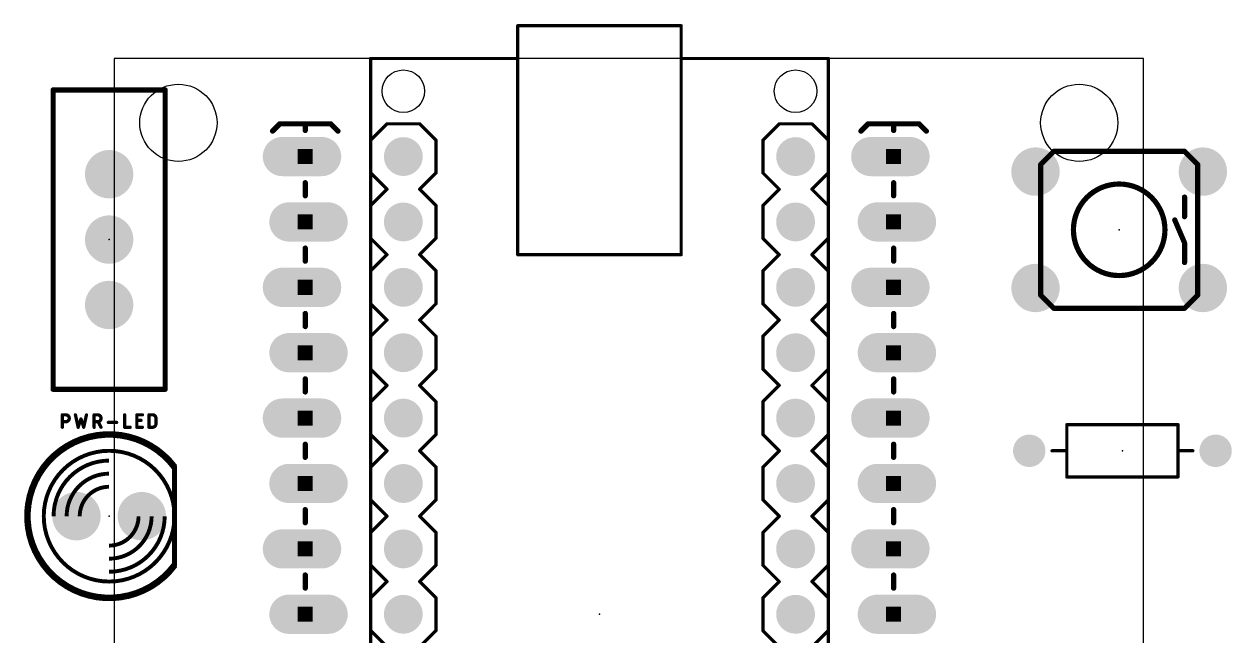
# Model space of a CAD drawing. Header units: millimetres. Extents: x -1479 to 8457, y 1606 to 10461.
# Drawn here: x 3930.07 to 3976.99, y 4611.38 to 4635.14 of the extents above; entities that cross this region are included whole.
import ezdxf

# ---------------------------------------------------------------- set-up
doc = ezdxf.new("R2010")
doc.units = ezdxf.units.MM
for name, color, linetype in [('17', 91, 'Continuous'), ('20', 91, 'Continuous'), ('21', 253, 'Continuous'), ('22', 253, 'Continuous'), ('23', 7, 'Continuous'), ('25', 253, 'Continuous'), ('51', 253, 'Continuous')]:
    doc.layers.add(name, color=color, linetype=linetype)

# ---------------------------------------------------------------- blocks, each defined once
blk = doc.blocks.new('ROUNDP')
at = {"const_width": 0.5}
blk.add_lwpolyline([(0, -0.25, 1), (0, 0.25, 1), (0, -0.25)], format="xyb", dxfattribs=at)
blk = doc.blocks.new('RECT')
blk.add_solid([(-0.5, -0.5), (0.5, -0.5), (-0.5, 0.5), (0.5, 0.5)])
blk = doc.blocks.new('LONGP100')
at = {"const_width": 1}
blk.add_lwpolyline([(-0.5, 0), (0.5, 0)], dxfattribs=at)
at = {"const_width": 0.5}
for points in [[(-0.5, 0.25, 1), (-0.5, -0.25)], [(0.5, -0.25, 1), (0.5, 0.25)]]:
    blk.add_lwpolyline(points, format="xyb", dxfattribs=at)

msp = doc.modelspace()

# ---------------------------------------------------------------- linework, layer by layer
at = {"color": 1}
msp.add_lwpolyline([(3933.565, 4533.809), (3973.565, 4533.809), (3973.565, 4633.809), (3933.565, 4633.809), (3933.565, 4533.809)], dxfattribs=at)
for centre in [(3936.065, 4631.309), (3971.065, 4631.309)]:
    msp.add_circle(centre, 1.5, dxfattribs=at)
at = {"layer": '20'}
for centre in [(3944.804, 4632.539), (3960.044, 4632.539)]:
    msp.add_circle(centre, 0.826, dxfattribs=at)
at = {"layer": '21'}
for points, const_width in [([(3955.599, 4635.079), (3949.249, 4635.079)], 0.127), ([(3949.249, 4635.079), (3949.249, 4633.809)], 0.127), ([(3955.599, 4633.809), (3955.599, 4635.079)], 0.127), ([(3949.249, 4633.809), (3943.534, 4633.809)], 0.127), ([(3943.534, 4633.809), (3943.534, 4630.634)], 0.127), ([(3949.249, 4626.189), (3949.249, 4633.809)], 0.127), ([(3961.314, 4633.809), (3955.599, 4633.809)], 0.127), ([(3955.599, 4633.809), (3955.599, 4626.189)], 0.127), ([(3961.314, 4630.634), (3961.314, 4633.809)], 0.127), ([(3935.549, 4632.588), (3931.199, 4632.588)], 0.203), ([(3931.199, 4632.588), (3931.199, 4620.958)], 0.203), ([(3935.549, 4620.958), (3935.549, 4632.588)], 0.203), ([(3940.004, 4631.269), (3939.724, 4630.989)], 0.203), ([(3940.994, 4631.269), (3940.004, 4631.269)], 0.203), ([(3940.994, 4631.269), (3941.985, 4631.269)], 0.203), ([(3940.994, 4631.269), (3940.994, 4631.015)], 0.203), ([(3941.985, 4631.269), (3942.264, 4630.989)], 0.203), ([(3944.169, 4631.269), (3943.534, 4630.634)], 0.127), ([(3945.439, 4631.269), (3944.169, 4631.269)], 0.127), ([(3946.074, 4630.634), (3945.439, 4631.269)], 0.127), ([(3959.409, 4631.269), (3958.774, 4630.634)], 0.127), ([(3960.679, 4631.269), (3959.409, 4631.269)], 0.127), ([(3961.314, 4630.634), (3960.679, 4631.269)], 0.127), ([(3962.864, 4631.269), (3962.584, 4630.989)], 0.203), ([(3963.854, 4631.269), (3962.864, 4631.269)], 0.203), ([(3963.854, 4631.269), (3964.845, 4631.269)], 0.203), ([(3963.854, 4631.269), (3963.854, 4631.015)], 0.203), ([(3964.845, 4631.269), (3965.124, 4630.989)], 0.203), ([(3943.534, 4630.634), (3943.534, 4629.364)], 0.127), ([(3946.074, 4629.364), (3946.074, 4630.634)], 0.127), ([(3958.774, 4630.634), (3958.774, 4629.364)], 0.127), ([(3961.314, 4629.364), (3961.314, 4630.634)], 0.127), ([(3974.776, 4630.202), (3970.458, 4630.202)], 0.203), ([(3943.534, 4629.364), (3943.534, 4628.094)], 0.127), ([(3943.534, 4629.364), (3944.169, 4628.729)], 0.127), ([(3945.439, 4628.729), (3946.074, 4629.364)], 0.127), ([(3958.774, 4629.364), (3959.409, 4628.729)], 0.127), ([(3960.679, 4628.729), (3961.314, 4629.364)], 0.127), ([(3961.314, 4628.094), (3961.314, 4629.364)], 0.127), ([(3940.994, 4628.983), (3940.994, 4628.475)], 0.203), ([(3963.854, 4628.983), (3963.854, 4628.475)], 0.203), ([(3944.169, 4628.729), (3943.534, 4628.094)], 0.127), ([(3946.074, 4628.094), (3945.439, 4628.729)], 0.127), ([(3959.409, 4628.729), (3958.774, 4628.094)], 0.127), ([(3961.314, 4628.094), (3960.679, 4628.729)], 0.127), ([(3943.534, 4628.094), (3943.534, 4626.824)], 0.127), ([(3946.074, 4626.824), (3946.074, 4628.094)], 0.127), ([(3958.774, 4628.094), (3958.774, 4626.824)], 0.127), ([(3961.314, 4626.824), (3961.314, 4628.094)], 0.127), ([(3969.569, 4626.156), (3969.569, 4628.17)], 0.203), ([(3975.665, 4626.126), (3975.665, 4628.17)], 0.203), ([(3940.994, 4626.443), (3940.994, 4625.935)], 0.203), ([(3943.534, 4626.824), (3943.534, 4625.554)], 0.127), ([(3943.534, 4626.824), (3944.169, 4626.189)], 0.127), ([(3945.439, 4626.189), (3946.074, 4626.824)], 0.127), ([(3958.774, 4626.824), (3959.409, 4626.189)], 0.127), ([(3960.679, 4626.189), (3961.314, 4626.824)], 0.127), ([(3961.314, 4625.554), (3961.314, 4626.824)], 0.127), ([(3963.854, 4626.443), (3963.854, 4625.935)], 0.203), ([(3944.169, 4626.189), (3943.534, 4625.554)], 0.127), ([(3946.074, 4625.554), (3945.439, 4626.189)], 0.127), ([(3955.599, 4626.189), (3949.249, 4626.189)], 0.127), ([(3959.409, 4626.189), (3958.774, 4625.554)], 0.127), ([(3961.314, 4625.554), (3960.679, 4626.189)], 0.127), ([(3943.534, 4625.554), (3943.534, 4624.284)], 0.127), ([(3946.074, 4624.284), (3946.074, 4625.554)], 0.127), ([(3958.774, 4625.554), (3958.774, 4624.284)], 0.127), ([(3961.314, 4624.284), (3961.314, 4625.554)], 0.127), ([(3943.534, 4624.284), (3943.534, 4621.744)], 0.127), ([(3943.534, 4624.284), (3944.169, 4623.649)], 0.127), ([(3945.439, 4623.649), (3946.074, 4624.284)], 0.127), ([(3958.774, 4624.284), (3959.409, 4623.649)], 0.127), ([(3960.679, 4623.649), (3961.314, 4624.284)], 0.127), ([(3961.314, 4616.664), (3961.314, 4624.284)], 0.127), ([(3970.458, 4624.106), (3974.776, 4624.106)], 0.203), ([(3940.994, 4623.903), (3940.994, 4623.395)], 0.203), ([(3943.534, 4623.014), (3944.169, 4623.649)], 0.127), ([(3946.074, 4623.014), (3945.439, 4623.649)], 0.127), ([(3959.409, 4623.649), (3958.774, 4623.014)], 0.127), ([(3961.314, 4623.014), (3960.679, 4623.649)], 0.127), ([(3963.854, 4623.903), (3963.854, 4623.395)], 0.203), ([(3946.074, 4623.014), (3946.074, 4621.744)], 0.127), ([(3958.774, 4623.014), (3958.774, 4621.744)], 0.127), ([(3940.994, 4621.363), (3940.994, 4620.855)], 0.203), ([(3943.534, 4621.744), (3943.534, 4620.474)], 0.127), ([(3943.534, 4621.744), (3944.169, 4621.109)], 0.127), ([(3946.074, 4621.744), (3945.439, 4621.109)], 0.127), ([(3958.774, 4621.744), (3959.409, 4621.109)], 0.127), ([(3960.679, 4621.109), (3961.314, 4621.744)], 0.127), ([(3963.854, 4621.363), (3963.854, 4620.855)], 0.203), ([(3931.199, 4620.958), (3935.549, 4620.958)], 0.203), ([(3944.169, 4621.109), (3943.534, 4620.474)], 0.127), ([(3945.439, 4621.109), (3946.074, 4620.474)], 0.127), ([(3959.409, 4621.109), (3958.774, 4620.474)], 0.127), ([(3961.314, 4620.474), (3960.679, 4621.109)], 0.127), ([(3943.534, 4620.474), (3943.534, 4619.204)], 0.127), ([(3946.074, 4620.474), (3946.074, 4619.204)], 0.127), ([(3958.774, 4620.474), (3958.774, 4619.204)], 0.127), ([(3970.584, 4619.584), (3970.584, 4617.554)], 0.127), ([(3974.904, 4619.584), (3970.584, 4619.584)], 0.127), ([(3974.904, 4617.554), (3974.904, 4619.584)], 0.127), ([(3943.534, 4619.204), (3943.534, 4617.934)], 0.127), ([(3943.534, 4619.204), (3944.169, 4618.569)], 0.127), ([(3946.074, 4619.204), (3945.439, 4618.569)], 0.127), ([(3958.774, 4619.204), (3959.409, 4618.569)], 0.127), ([(3960.679, 4618.569), (3961.314, 4619.204)], 0.127), ([(3940.994, 4618.823), (3940.994, 4618.315)], 0.203), ([(3944.169, 4618.569), (3943.534, 4617.934)], 0.127), ([(3945.439, 4618.569), (3946.074, 4617.934)], 0.127), ([(3959.409, 4618.569), (3958.774, 4617.934)], 0.127), ([(3961.314, 4617.934), (3960.679, 4618.569)], 0.127), ([(3963.854, 4618.823), (3963.854, 4618.315)], 0.203), ([(3970.584, 4618.569), (3970.008, 4618.569)], 0.127), ([(3974.904, 4618.569), (3975.48, 4618.569)], 0.127), ([(3935.914, 4614.124), (3935.914, 4617.934)], 0.203), ([(3943.534, 4617.934), (3943.534, 4616.664)], 0.127), ([(3946.074, 4617.934), (3946.074, 4616.664)], 0.127), ([(3958.774, 4617.934), (3958.774, 4616.664)], 0.127), ([(3970.584, 4617.554), (3974.904, 4617.554)], 0.127), ([(3943.534, 4616.664), (3943.534, 4615.394)], 0.127), ([(3943.534, 4616.664), (3944.169, 4616.029)], 0.127), ([(3946.074, 4616.664), (3945.439, 4616.029)], 0.127), ([(3958.774, 4616.664), (3959.409, 4616.029)], 0.127), ([(3960.679, 4616.029), (3961.314, 4616.664)], 0.127), ([(3961.314, 4600.154), (3961.314, 4616.664)], 0.127), ([(3940.994, 4616.283), (3940.994, 4615.775)], 0.203), ([(3963.854, 4616.283), (3963.854, 4615.775)], 0.203), ([(3944.169, 4616.029), (3943.534, 4615.394)], 0.127), ([(3945.439, 4616.029), (3946.074, 4615.394)], 0.127), ([(3959.409, 4616.029), (3958.774, 4615.394)], 0.127), ([(3961.314, 4615.394), (3960.679, 4616.029)], 0.127), ([(3943.534, 4615.394), (3943.534, 4614.124)], 0.127), ([(3946.074, 4615.394), (3946.074, 4614.124)], 0.127), ([(3958.774, 4615.394), (3958.774, 4614.124)], 0.127), ([(3940.994, 4613.743), (3940.994, 4613.235)], 0.203), ([(3943.534, 4614.124), (3943.534, 4612.854)], 0.127), ([(3943.534, 4614.124), (3944.169, 4613.489)], 0.127), ([(3946.074, 4614.124), (3945.439, 4613.489)], 0.127), ([(3958.774, 4614.124), (3959.409, 4613.489)], 0.127), ([(3960.679, 4613.489), (3961.314, 4614.124)], 0.127), ([(3963.854, 4613.743), (3963.854, 4613.235)], 0.203), ([(3944.169, 4613.489), (3943.534, 4612.854)], 0.127), ([(3945.439, 4613.489), (3946.074, 4612.854)], 0.127), ([(3959.409, 4613.489), (3958.774, 4612.854)], 0.127), ([(3961.314, 4612.854), (3960.679, 4613.489)], 0.127), ([(3943.534, 4612.854), (3943.534, 4611.584)], 0.127), ([(3946.074, 4612.854), (3946.074, 4611.584)], 0.127), ([(3958.774, 4612.854), (3958.774, 4611.584)], 0.127), ([(3943.534, 4611.584), (3943.534, 4610.314)], 0.127), ([(3943.534, 4611.584), (3944.169, 4610.949)], 0.127), ([(3946.074, 4611.584), (3945.439, 4610.949)], 0.127), ([(3958.774, 4611.584), (3959.409, 4610.949)], 0.127), ([(3960.679, 4610.949), (3961.314, 4611.584)], 0.127)]:
    msp.add_lwpolyline(points, dxfattribs=dict(at, const_width=const_width))
for points, const_width in [([(3949.249, 4635.11, 1), (3949.249, 4635.047)], 0.0635), ([(3949.281, 4635.079, 1), (3949.217, 4635.079)], 0.0635), ([(3955.631, 4635.079, 1), (3955.567, 4635.079)], 0.0635), ([(3955.599, 4635.047, 1), (3955.599, 4635.11)], 0.0635), ([(3943.534, 4633.84, 1), (3943.534, 4633.777)], 0.0635), ([(3943.566, 4633.809, 1), (3943.502, 4633.809)], 0.0635), ([(3949.281, 4633.809, 1), (3949.217, 4633.809)], 0.0635), ([(3949.217, 4633.809, 1), (3949.281, 4633.809)], 0.0635), ([(3949.249, 4633.777, 1), (3949.249, 4633.84)], 0.0635), ([(3955.599, 4633.84, 1), (3955.599, 4633.777)], 0.0635), ([(3955.631, 4633.809, 1), (3955.567, 4633.809)], 0.0635), ([(3955.567, 4633.809, 1), (3955.631, 4633.809)], 0.0635), ([(3961.346, 4633.809, 1), (3961.282, 4633.809)], 0.0635), ([(3961.314, 4633.777, 1), (3961.314, 4633.84)], 0.0635), ([(3931.199, 4632.639, 1), (3931.199, 4632.537)], 0.102), ([(3931.25, 4632.588, 1), (3931.148, 4632.588)], 0.102), ([(3935.6, 4632.588, 1), (3935.498, 4632.588)], 0.102), ([(3935.549, 4632.537, 1), (3935.549, 4632.639)], 0.102), ([(3940.004, 4631.319, 1), (3940.004, 4631.218)], 0.102), ([(3940.039, 4631.233, 1), (3939.968, 4631.305)], 0.102), ([(3940.994, 4631.319, 1), (3940.994, 4631.218)], 0.102), ([(3941.045, 4631.269, 1), (3940.943, 4631.269)], 0.102), ([(3940.994, 4631.218, 1), (3940.994, 4631.319)], 0.102), ([(3942.021, 4631.305, 1), (3941.949, 4631.233)], 0.102), ([(3941.985, 4631.218, 1), (3941.985, 4631.319)], 0.102), ([(3944.169, 4631.3, 1), (3944.169, 4631.237)], 0.0635), ([(3944.192, 4631.246, 1), (3944.147, 4631.291)], 0.0635), ([(3945.462, 4631.291, 1), (3945.417, 4631.246)], 0.0635), ([(3945.439, 4631.237, 1), (3945.439, 4631.3)], 0.0635), ([(3959.409, 4631.3, 1), (3959.409, 4631.237)], 0.0635), ([(3959.432, 4631.246, 1), (3959.387, 4631.291)], 0.0635), ([(3960.702, 4631.291, 1), (3960.657, 4631.246)], 0.0635), ([(3960.679, 4631.237, 1), (3960.679, 4631.3)], 0.0635), ([(3962.864, 4631.319, 1), (3962.864, 4631.218)], 0.102), ([(3962.899, 4631.233, 1), (3962.828, 4631.305)], 0.102), ([(3963.854, 4631.319, 1), (3963.854, 4631.218)], 0.102), ([(3963.905, 4631.269, 1), (3963.803, 4631.269)], 0.102), ([(3963.854, 4631.218, 1), (3963.854, 4631.319)], 0.102), ([(3964.881, 4631.305, 1), (3964.809, 4631.233)], 0.102), ([(3964.845, 4631.218, 1), (3964.845, 4631.319)], 0.102), ([(3939.688, 4631.025, 1), (3939.76, 4630.953)], 0.102), ([(3940.943, 4631.015, 1), (3941.045, 4631.015)], 0.102), ([(3942.228, 4630.953, 1), (3942.3, 4631.025)], 0.102), ([(3962.548, 4631.025, 1), (3962.62, 4630.953)], 0.102), ([(3963.803, 4631.015, 1), (3963.905, 4631.015)], 0.102), ([(3965.088, 4630.953, 1), (3965.16, 4631.025)], 0.102), ([(3943.566, 4630.634, 1), (3943.502, 4630.634)], 0.0635), ([(3943.512, 4630.656, 1), (3943.557, 4630.611)], 0.0635), ([(3943.502, 4630.634, 1), (3943.566, 4630.634)], 0.0635), ([(3946.106, 4630.634, 1), (3946.042, 4630.634)], 0.0635), ([(3946.052, 4630.611, 1), (3946.097, 4630.656)], 0.0635), ([(3958.806, 4630.634, 1), (3958.742, 4630.634)], 0.0635), ([(3958.752, 4630.656, 1), (3958.797, 4630.611)], 0.0635), ([(3961.346, 4630.634, 1), (3961.282, 4630.634)], 0.0635), ([(3961.282, 4630.634, 1), (3961.346, 4630.634)], 0.0635), ([(3961.292, 4630.611, 1), (3961.337, 4630.656)], 0.0635), ([(3970.458, 4630.253, 1), (3970.458, 4630.151)], 0.102), ([(3974.776, 4630.151, 1), (3974.776, 4630.253)], 0.102), ([(3943.566, 4629.364, 1), (3943.502, 4629.364)], 0.0635), ([(3943.557, 4629.386, 1), (3943.512, 4629.341)], 0.0635), ([(3943.502, 4629.364, 1), (3943.566, 4629.364)], 0.0635), ([(3946.042, 4629.364, 1), (3946.106, 4629.364)], 0.0635), ([(3946.097, 4629.341, 1), (3946.052, 4629.386)], 0.0635), ([(3958.797, 4629.386, 1), (3958.752, 4629.341)], 0.0635), ([(3958.742, 4629.364, 1), (3958.806, 4629.364)], 0.0635), ([(3961.346, 4629.364, 1), (3961.282, 4629.364)], 0.0635), ([(3961.282, 4629.364, 1), (3961.346, 4629.364)], 0.0635), ([(3961.337, 4629.341, 1), (3961.292, 4629.386)], 0.0635), ([(3941.045, 4628.983, 1), (3940.943, 4628.983)], 0.102), ([(3963.905, 4628.983, 1), (3963.803, 4628.983)], 0.102), ([(3970.839, 4627.154, 1), (3974.395, 4627.154, 1), (3970.839, 4627.154)], 0.203), ([(3940.943, 4628.475, 1), (3941.045, 4628.475)], 0.102), ([(3944.192, 4628.706, 1), (3944.147, 4628.751)], 0.0635), ([(3944.147, 4628.706, 1), (3944.192, 4628.751)], 0.0635), ([(3945.462, 4628.751, 1), (3945.417, 4628.706)], 0.0635), ([(3945.417, 4628.751, 1), (3945.462, 4628.706)], 0.0635), ([(3959.432, 4628.706, 1), (3959.387, 4628.751)], 0.0635), ([(3959.387, 4628.706, 1), (3959.432, 4628.751)], 0.0635), ([(3960.702, 4628.751, 1), (3960.657, 4628.706)], 0.0635), ([(3960.657, 4628.751, 1), (3960.702, 4628.706)], 0.0635), ([(3963.803, 4628.475, 1), (3963.905, 4628.475)], 0.102), ([(3943.566, 4628.094, 1), (3943.502, 4628.094)], 0.0635), ([(3943.512, 4628.116, 1), (3943.557, 4628.071)], 0.0635), ([(3943.502, 4628.094, 1), (3943.566, 4628.094)], 0.0635), ([(3946.106, 4628.094, 1), (3946.042, 4628.094)], 0.0635), ([(3946.052, 4628.071, 1), (3946.097, 4628.116)], 0.0635), ([(3958.806, 4628.094, 1), (3958.742, 4628.094)], 0.0635), ([(3958.752, 4628.116, 1), (3958.797, 4628.071)], 0.0635), ([(3961.346, 4628.094, 1), (3961.282, 4628.094)], 0.0635), ([(3961.282, 4628.094, 1), (3961.346, 4628.094)], 0.0635), ([(3961.292, 4628.071, 1), (3961.337, 4628.116)], 0.0635), ([(3969.62, 4628.17, 1), (3969.518, 4628.17)], 0.102), ([(3975.716, 4628.17, 1), (3975.614, 4628.17)], 0.102), ([(3941.045, 4626.443, 1), (3940.943, 4626.443)], 0.102), ([(3943.566, 4626.824, 1), (3943.502, 4626.824)], 0.0635), ([(3943.557, 4626.846, 1), (3943.512, 4626.801)], 0.0635), ([(3943.502, 4626.824, 1), (3943.566, 4626.824)], 0.0635), ([(3946.042, 4626.824, 1), (3946.106, 4626.824)], 0.0635), ([(3946.097, 4626.801, 1), (3946.052, 4626.846)], 0.0635), ([(3958.797, 4626.846, 1), (3958.752, 4626.801)], 0.0635), ([(3958.742, 4626.824, 1), (3958.806, 4626.824)], 0.0635), ([(3961.346, 4626.824, 1), (3961.282, 4626.824)], 0.0635), ([(3961.282, 4626.824, 1), (3961.346, 4626.824)], 0.0635), ([(3961.337, 4626.801, 1), (3961.292, 4626.846)], 0.0635), ([(3963.905, 4626.443, 1), (3963.803, 4626.443)], 0.102), ([(3944.192, 4626.166, 1), (3944.147, 4626.211)], 0.0635), ([(3944.147, 4626.166, 1), (3944.192, 4626.211)], 0.0635), ([(3945.462, 4626.211, 1), (3945.417, 4626.166)], 0.0635), ([(3945.417, 4626.211, 1), (3945.462, 4626.166)], 0.0635), ([(3949.249, 4626.22, 1), (3949.249, 4626.157)], 0.0635), ([(3949.217, 4626.189, 1), (3949.281, 4626.189)], 0.0635), ([(3955.567, 4626.189, 1), (3955.631, 4626.189)], 0.0635), ([(3955.599, 4626.157, 1), (3955.599, 4626.22)], 0.0635), ([(3959.432, 4626.166, 1), (3959.387, 4626.211)], 0.0635), ([(3959.387, 4626.166, 1), (3959.432, 4626.211)], 0.0635), ([(3960.702, 4626.211, 1), (3960.657, 4626.166)], 0.0635), ([(3960.657, 4626.211, 1), (3960.702, 4626.166)], 0.0635), ([(3969.518, 4626.156, 1), (3969.62, 4626.156)], 0.102), ([(3975.614, 4626.126, 1), (3975.716, 4626.126)], 0.102), ([(3940.943, 4625.935, 1), (3941.045, 4625.935)], 0.102), ([(3943.566, 4625.554, 1), (3943.502, 4625.554)], 0.0635), ([(3943.512, 4625.576, 1), (3943.557, 4625.531)], 0.0635), ([(3943.502, 4625.554, 1), (3943.566, 4625.554)], 0.0635), ([(3946.106, 4625.554, 1), (3946.042, 4625.554)], 0.0635), ([(3946.052, 4625.531, 1), (3946.097, 4625.576)], 0.0635), ([(3958.806, 4625.554, 1), (3958.742, 4625.554)], 0.0635), ([(3958.752, 4625.576, 1), (3958.797, 4625.531)], 0.0635), ([(3961.346, 4625.554, 1), (3961.282, 4625.554)], 0.0635), ([(3961.282, 4625.554, 1), (3961.346, 4625.554)], 0.0635), ([(3961.292, 4625.531, 1), (3961.337, 4625.576)], 0.0635), ([(3963.803, 4625.935, 1), (3963.905, 4625.935)], 0.102), ([(3943.566, 4624.284, 1), (3943.502, 4624.284)], 0.0635), ([(3943.557, 4624.306, 1), (3943.512, 4624.261)], 0.0635), ([(3943.502, 4624.284, 1), (3943.566, 4624.284)], 0.0635), ([(3946.042, 4624.284, 1), (3946.106, 4624.284)], 0.0635), ([(3946.097, 4624.261, 1), (3946.052, 4624.306)], 0.0635), ([(3958.797, 4624.306, 1), (3958.752, 4624.261)], 0.0635), ([(3958.742, 4624.284, 1), (3958.806, 4624.284)], 0.0635), ([(3961.346, 4624.284, 1), (3961.282, 4624.284)], 0.0635), ([(3961.282, 4624.284, 1), (3961.346, 4624.284)], 0.0635), ([(3961.337, 4624.261, 1), (3961.292, 4624.306)], 0.0635), ([(3970.458, 4624.157, 1), (3970.458, 4624.055)], 0.102), ([(3974.776, 4624.055, 1), (3974.776, 4624.157)], 0.102), ([(3941.045, 4623.903, 1), (3940.943, 4623.903)], 0.102), ([(3944.192, 4623.626, 1), (3944.147, 4623.671)], 0.0635), ([(3944.147, 4623.626, 1), (3944.192, 4623.671)], 0.0635), ([(3945.462, 4623.671, 1), (3945.417, 4623.626)], 0.0635), ([(3945.417, 4623.671, 1), (3945.462, 4623.626)], 0.0635), ([(3959.432, 4623.626, 1), (3959.387, 4623.671)], 0.0635), ([(3959.387, 4623.626, 1), (3959.432, 4623.671)], 0.0635), ([(3960.702, 4623.671, 1), (3960.657, 4623.626)], 0.0635), ([(3960.657, 4623.671, 1), (3960.702, 4623.626)], 0.0635), ([(3963.905, 4623.903, 1), (3963.803, 4623.903)], 0.102), ([(3940.943, 4623.395, 1), (3941.045, 4623.395)], 0.102), ([(3963.803, 4623.395, 1), (3963.905, 4623.395)], 0.102), ([(3943.512, 4623.036, 1), (3943.557, 4622.991)], 0.0635), ([(3946.106, 4623.014, 1), (3946.042, 4623.014)], 0.0635), ([(3946.052, 4622.991, 1), (3946.097, 4623.036)], 0.0635), ([(3958.806, 4623.014, 1), (3958.742, 4623.014)], 0.0635), ([(3958.752, 4623.036, 1), (3958.797, 4622.991)], 0.0635), ([(3961.292, 4622.991, 1), (3961.337, 4623.036)], 0.0635), ([(3941.045, 4621.363, 1), (3940.943, 4621.363)], 0.102), ([(3943.566, 4621.744, 1), (3943.502, 4621.744)], 0.0635), ([(3943.557, 4621.766, 1), (3943.512, 4621.721)], 0.0635), ([(3943.502, 4621.744, 1), (3943.566, 4621.744)], 0.0635), ([(3946.042, 4621.744, 1), (3946.106, 4621.744)], 0.0635), ([(3946.097, 4621.721, 1), (3946.052, 4621.766)], 0.0635), ([(3958.797, 4621.766, 1), (3958.752, 4621.721)], 0.0635), ([(3958.742, 4621.744, 1), (3958.806, 4621.744)], 0.0635), ([(3961.337, 4621.721, 1), (3961.292, 4621.766)], 0.0635), ([(3963.905, 4621.363, 1), (3963.803, 4621.363)], 0.102), ([(3931.199, 4621.009, 1), (3931.199, 4620.907)], 0.102), ([(3931.148, 4620.958, 1), (3931.25, 4620.958)], 0.102), ([(3935.498, 4620.958, 1), (3935.6, 4620.958)], 0.102), ([(3935.549, 4620.907, 1), (3935.549, 4621.009)], 0.102), ([(3940.943, 4620.855, 1), (3941.045, 4620.855)], 0.102), ([(3944.192, 4621.086, 1), (3944.147, 4621.131)], 0.0635), ([(3944.147, 4621.086, 1), (3944.192, 4621.131)], 0.0635), ([(3945.462, 4621.131, 1), (3945.417, 4621.086)], 0.0635), ([(3945.417, 4621.131, 1), (3945.462, 4621.086)], 0.0635), ([(3959.432, 4621.086, 1), (3959.387, 4621.131)], 0.0635), ([(3959.387, 4621.086, 1), (3959.432, 4621.131)], 0.0635), ([(3960.702, 4621.131, 1), (3960.657, 4621.086)], 0.0635), ([(3960.657, 4621.131, 1), (3960.702, 4621.086)], 0.0635), ([(3963.803, 4620.855, 1), (3963.905, 4620.855)], 0.102), ([(3943.566, 4620.474, 1), (3943.502, 4620.474)], 0.0635), ([(3943.512, 4620.496, 1), (3943.557, 4620.451)], 0.0635), ([(3943.502, 4620.474, 1), (3943.566, 4620.474)], 0.0635), ([(3946.106, 4620.474, 1), (3946.042, 4620.474)], 0.0635), ([(3946.052, 4620.451, 1), (3946.097, 4620.496)], 0.0635), ([(3958.806, 4620.474, 1), (3958.742, 4620.474)], 0.0635), ([(3958.752, 4620.496, 1), (3958.797, 4620.451)], 0.0635), ([(3961.292, 4620.451, 1), (3961.337, 4620.496)], 0.0635), ([(3970.616, 4619.584, 1), (3970.552, 4619.584)], 0.0635), ([(3970.584, 4619.615, 1), (3970.584, 4619.552)], 0.0635), ([(3974.936, 4619.584, 1), (3974.872, 4619.584)], 0.0635), ([(3974.904, 4619.552, 1), (3974.904, 4619.615)], 0.0635), ([(3935.914, 4617.934, 3), (3935.914, 4614.124)], 0.254), ([(3943.566, 4619.204, 1), (3943.502, 4619.204)], 0.0635), ([(3943.557, 4619.226, 1), (3943.512, 4619.181)], 0.0635), ([(3943.502, 4619.204, 1), (3943.566, 4619.204)], 0.0635), ([(3946.042, 4619.204, 1), (3946.106, 4619.204)], 0.0635), ([(3946.097, 4619.181, 1), (3946.052, 4619.226)], 0.0635), ([(3958.797, 4619.226, 1), (3958.752, 4619.181)], 0.0635), ([(3958.742, 4619.204, 1), (3958.806, 4619.204)], 0.0635), ([(3961.337, 4619.181, 1), (3961.292, 4619.226)], 0.0635), ([(3930.834, 4616.029, 1), (3935.914, 4616.029, 1), (3930.834, 4616.029)], 0.152), ([(3941.045, 4618.823, 1), (3940.943, 4618.823)], 0.102), ([(3944.192, 4618.546, 1), (3944.147, 4618.591)], 0.0635), ([(3944.147, 4618.546, 1), (3944.192, 4618.591)], 0.0635), ([(3945.462, 4618.591, 1), (3945.417, 4618.546)], 0.0635), ([(3945.417, 4618.591, 1), (3945.462, 4618.546)], 0.0635), ([(3959.432, 4618.546, 1), (3959.387, 4618.591)], 0.0635), ([(3959.387, 4618.546, 1), (3959.432, 4618.591)], 0.0635), ([(3960.702, 4618.591, 1), (3960.657, 4618.546)], 0.0635), ([(3960.657, 4618.591, 1), (3960.702, 4618.546)], 0.0635), ([(3963.905, 4618.823, 1), (3963.803, 4618.823)], 0.102), ([(3970.008, 4618.6, 1), (3970.008, 4618.537)], 0.0635), ([(3970.584, 4618.537, 1), (3970.584, 4618.6)], 0.0635), ([(3974.904, 4618.6, 1), (3974.904, 4618.537)], 0.0635), ([(3975.48, 4618.537, 1), (3975.48, 4618.6)], 0.0635), ([(3940.943, 4618.315, 1), (3941.045, 4618.315)], 0.102), ([(3963.803, 4618.315, 1), (3963.905, 4618.315)], 0.102), ([(3935.965, 4617.934, 1), (3935.863, 4617.934)], 0.102), ([(3943.566, 4617.934, 1), (3943.502, 4617.934)], 0.0635), ([(3943.512, 4617.956, 1), (3943.557, 4617.911)], 0.0635), ([(3943.502, 4617.934, 1), (3943.566, 4617.934)], 0.0635), ([(3946.106, 4617.934, 1), (3946.042, 4617.934)], 0.0635), ([(3946.052, 4617.911, 1), (3946.097, 4617.956)], 0.0635), ([(3958.806, 4617.934, 1), (3958.742, 4617.934)], 0.0635), ([(3958.752, 4617.956, 1), (3958.797, 4617.911)], 0.0635), ([(3961.292, 4617.911, 1), (3961.337, 4617.956)], 0.0635), ([(3970.584, 4617.585, 1), (3970.584, 4617.522)], 0.0635), ([(3974.904, 4617.522, 1), (3974.904, 4617.585)], 0.0635), ([(3970.552, 4617.554, 1), (3970.616, 4617.554)], 0.0635), ([(3974.872, 4617.554, 1), (3974.936, 4617.554)], 0.0635), ([(3943.566, 4616.664, 1), (3943.502, 4616.664)], 0.0635), ([(3943.557, 4616.686, 1), (3943.512, 4616.641)], 0.0635), ([(3943.502, 4616.664, 1), (3943.566, 4616.664)], 0.0635), ([(3946.042, 4616.664, 1), (3946.106, 4616.664)], 0.0635), ([(3946.097, 4616.641, 1), (3946.052, 4616.686)], 0.0635), ([(3958.797, 4616.686, 1), (3958.752, 4616.641)], 0.0635), ([(3958.742, 4616.664, 1), (3958.806, 4616.664)], 0.0635), ([(3961.346, 4616.664, 1), (3961.282, 4616.664)], 0.0635), ([(3961.282, 4616.664, 1), (3961.346, 4616.664)], 0.0635), ([(3961.337, 4616.641, 1), (3961.292, 4616.686)], 0.0635), ([(3941.045, 4616.283, 1), (3940.943, 4616.283)], 0.102), ([(3963.905, 4616.283, 1), (3963.803, 4616.283)], 0.102), ([(3940.943, 4615.775, 1), (3941.045, 4615.775)], 0.102), ([(3944.192, 4616.006, 1), (3944.147, 4616.051)], 0.0635), ([(3944.147, 4616.006, 1), (3944.192, 4616.051)], 0.0635), ([(3945.462, 4616.051, 1), (3945.417, 4616.006)], 0.0635), ([(3945.417, 4616.051, 1), (3945.462, 4616.006)], 0.0635), ([(3959.432, 4616.006, 1), (3959.387, 4616.051)], 0.0635), ([(3959.387, 4616.006, 1), (3959.432, 4616.051)], 0.0635), ([(3960.702, 4616.051, 1), (3960.657, 4616.006)], 0.0635), ([(3960.657, 4616.051, 1), (3960.702, 4616.006)], 0.0635), ([(3963.803, 4615.775, 1), (3963.905, 4615.775)], 0.102), ([(3943.566, 4615.394, 1), (3943.502, 4615.394)], 0.0635), ([(3943.512, 4615.416, 1), (3943.557, 4615.371)], 0.0635), ([(3943.502, 4615.394, 1), (3943.566, 4615.394)], 0.0635), ([(3946.106, 4615.394, 1), (3946.042, 4615.394)], 0.0635), ([(3946.052, 4615.371, 1), (3946.097, 4615.416)], 0.0635), ([(3958.806, 4615.394, 1), (3958.742, 4615.394)], 0.0635), ([(3958.752, 4615.416, 1), (3958.797, 4615.371)], 0.0635), ([(3961.292, 4615.371, 1), (3961.337, 4615.416)], 0.0635), ([(3935.863, 4614.124, 1), (3935.965, 4614.124)], 0.102), ([(3941.045, 4613.743, 1), (3940.943, 4613.743)], 0.102), ([(3943.566, 4614.124, 1), (3943.502, 4614.124)], 0.0635), ([(3943.557, 4614.146, 1), (3943.512, 4614.101)], 0.0635), ([(3943.502, 4614.124, 1), (3943.566, 4614.124)], 0.0635), ([(3946.042, 4614.124, 1), (3946.106, 4614.124)], 0.0635), ([(3946.097, 4614.101, 1), (3946.052, 4614.146)], 0.0635), ([(3958.797, 4614.146, 1), (3958.752, 4614.101)], 0.0635), ([(3958.742, 4614.124, 1), (3958.806, 4614.124)], 0.0635), ([(3961.337, 4614.101, 1), (3961.292, 4614.146)], 0.0635), ([(3963.905, 4613.743, 1), (3963.803, 4613.743)], 0.102), ([(3944.192, 4613.466, 1), (3944.147, 4613.511)], 0.0635), ([(3944.147, 4613.466, 1), (3944.192, 4613.511)], 0.0635), ([(3945.462, 4613.511, 1), (3945.417, 4613.466)], 0.0635), ([(3945.417, 4613.511, 1), (3945.462, 4613.466)], 0.0635), ([(3959.432, 4613.466, 1), (3959.387, 4613.511)], 0.0635), ([(3959.387, 4613.466, 1), (3959.432, 4613.511)], 0.0635), ([(3960.702, 4613.511, 1), (3960.657, 4613.466)], 0.0635), ([(3960.657, 4613.511, 1), (3960.702, 4613.466)], 0.0635), ([(3940.943, 4613.235, 1), (3941.045, 4613.235)], 0.102), ([(3943.566, 4612.854, 1), (3943.502, 4612.854)], 0.0635), ([(3943.512, 4612.876, 1), (3943.557, 4612.831)], 0.0635), ([(3946.106, 4612.854, 1), (3946.042, 4612.854)], 0.0635), ([(3946.052, 4612.831, 1), (3946.097, 4612.876)], 0.0635), ([(3958.806, 4612.854, 1), (3958.742, 4612.854)], 0.0635), ([(3958.752, 4612.876, 1), (3958.797, 4612.831)], 0.0635), ([(3961.292, 4612.831, 1), (3961.337, 4612.876)], 0.0635), ([(3963.803, 4613.235, 1), (3963.905, 4613.235)], 0.102), ([(3943.502, 4612.854, 1), (3943.566, 4612.854)], 0.0635), ([(3943.566, 4611.584, 1), (3943.502, 4611.584)], 0.0635), ([(3943.557, 4611.606, 1), (3943.512, 4611.561)], 0.0635), ([(3943.502, 4611.584, 1), (3943.566, 4611.584)], 0.0635), ([(3946.042, 4611.584, 1), (3946.106, 4611.584)], 0.0635), ([(3946.097, 4611.561, 1), (3946.052, 4611.606)], 0.0635), ([(3958.797, 4611.606, 1), (3958.752, 4611.561)], 0.0635), ([(3958.742, 4611.584, 1), (3958.806, 4611.584)], 0.0635), ([(3961.337, 4611.561, 1), (3961.292, 4611.606)], 0.0635)]:
    msp.add_lwpolyline(points, format="xyb", dxfattribs=dict(at, const_width=const_width))
at = {"layer": '22', "const_width": 0.203}
msp.add_lwpolyline([(3935.914, 4614.124), (3935.914, 4617.934)], dxfattribs=at)
at = {"layer": '22', "const_width": 0.102}
for points in [[(3935.965, 4617.934, 1), (3935.863, 4617.934)], [(3935.863, 4614.124, 1), (3935.965, 4614.124)]]:
    msp.add_lwpolyline(points, format="xyb", dxfattribs=at)
at = {"layer": '23'}
for p in [(3972.617, 4627.154), (3933.374, 4626.773), (3972.744, 4618.569), (3933.374, 4616.029), (3952.424, 4612.219)]:
    msp.add_point(p, dxfattribs=at)
at = {"layer": '25', "const_width": 0.127}
for points in [[(3931.556, 4619.483), (3931.556, 4619.966)], [(3931.556, 4619.966), (3931.69, 4619.966)], [(3932.064, 4619.966), (3932.171, 4619.483)], [(3932.386, 4619.483), (3932.493, 4619.966)], [(3932.791, 4619.483), (3932.791, 4619.966)], [(3932.791, 4619.966), (3932.925, 4619.966)], [(3933.975, 4619.966), (3933.975, 4619.483)], [(3934.451, 4619.483), (3934.451, 4619.966)], [(3934.451, 4619.966), (3934.665, 4619.966)], [(3934.924, 4619.483), (3934.924, 4619.966)], [(3934.924, 4619.966), (3935.058, 4619.966)], [(3931.69, 4619.698), (3931.556, 4619.698)], [(3932.171, 4619.483), (3932.279, 4619.805)], [(3932.279, 4619.805), (3932.386, 4619.483)], [(3932.925, 4619.698), (3932.791, 4619.698)], [(3933.059, 4619.483), (3932.952, 4619.698)], [(3933.343, 4619.671), (3933.665, 4619.671)], [(3933.975, 4619.483), (3934.19, 4619.483)], [(3934.451, 4619.751), (3934.612, 4619.751)], [(3934.665, 4619.483), (3934.451, 4619.483)], [(3935.058, 4619.483), (3934.924, 4619.483)], [(3935.193, 4619.832), (3935.193, 4619.617)]]:
    msp.add_lwpolyline(points, dxfattribs=at)
at = {"layer": '25'}
for points, const_width in [([(3931.588, 4619.966, 1), (3931.524, 4619.966)], 0.0635), ([(3931.556, 4619.997, 1), (3931.556, 4619.934)], 0.0635), ([(3931.69, 4619.698, 1), (3931.69, 4619.966)], 0.127), ([(3931.69, 4619.997, 1), (3931.69, 4619.934)], 0.0635), ([(3931.69, 4619.934, 1), (3931.69, 4619.997)], 0.0635), ([(3932.095, 4619.973, 1), (3932.033, 4619.959)], 0.0635), ([(3932.524, 4619.959, 1), (3932.462, 4619.973)], 0.0635), ([(3932.791, 4619.997, 1), (3932.791, 4619.934)], 0.0635), ([(3932.823, 4619.966, 1), (3932.759, 4619.966)], 0.0635), ([(3932.925, 4619.698, 1), (3932.925, 4619.966)], 0.127), ([(3932.925, 4619.997, 1), (3932.925, 4619.934)], 0.0635), ([(3932.925, 4619.934, 1), (3932.925, 4619.997)], 0.0635), ([(3934.007, 4619.966, 1), (3933.944, 4619.966)], 0.0635), ([(3934.483, 4619.966, 1), (3934.419, 4619.966)], 0.0635), ([(3934.451, 4619.997, 1), (3934.451, 4619.934)], 0.0635), ([(3934.665, 4619.934, 1), (3934.665, 4619.997)], 0.0635), ([(3934.956, 4619.966, 1), (3934.893, 4619.966)], 0.0635), ([(3934.924, 4619.997, 1), (3934.924, 4619.934)], 0.0635), ([(3935.193, 4619.832, 0.4142), (3935.058, 4619.966)], 0.127), ([(3935.058, 4619.997, 1), (3935.058, 4619.934)], 0.0635), ([(3935.058, 4619.934, 1), (3935.058, 4619.997)], 0.0635), ([(3931.556, 4619.729, 1), (3931.556, 4619.666)], 0.0635), ([(3931.524, 4619.483, 1), (3931.588, 4619.483)], 0.0635), ([(3931.69, 4619.729, 1), (3931.69, 4619.666)], 0.0635), ([(3931.69, 4619.666, 1), (3931.69, 4619.729)], 0.0635), ([(3932.141, 4619.493, 1), (3932.202, 4619.473)], 0.0635), ([(3932.14, 4619.476, 1), (3932.202, 4619.49)], 0.0635), ([(3932.309, 4619.815, 1), (3932.249, 4619.795)], 0.0635), ([(3932.309, 4619.795, 1), (3932.249, 4619.815)], 0.0635), ([(3932.355, 4619.49, 1), (3932.417, 4619.476)], 0.0635), ([(3932.356, 4619.473, 1), (3932.416, 4619.493)], 0.0635), ([(3932.791, 4619.729, 1), (3932.791, 4619.666)], 0.0635), ([(3932.759, 4619.483, 1), (3932.823, 4619.483)], 0.0635), ([(3932.925, 4619.729, 1), (3932.925, 4619.666)], 0.0635), ([(3932.98, 4619.712, 1), (3932.924, 4619.683)], 0.0635), ([(3932.925, 4619.666, 1), (3932.925, 4619.729)], 0.0635), ([(3933.031, 4619.469, 1), (3933.088, 4619.497)], 0.0635), ([(3933.343, 4619.702, 1), (3933.343, 4619.639)], 0.0635), ([(3933.665, 4619.639, 1), (3933.665, 4619.702)], 0.0635), ([(3933.975, 4619.515, 1), (3933.975, 4619.451)], 0.0635), ([(3933.944, 4619.483, 1), (3934.007, 4619.483)], 0.0635), ([(3934.19, 4619.451, 1), (3934.19, 4619.515)], 0.0635), ([(3934.451, 4619.783, 1), (3934.451, 4619.719)], 0.0635), ([(3934.451, 4619.515, 1), (3934.451, 4619.451)], 0.0635), ([(3934.419, 4619.483, 1), (3934.483, 4619.483)], 0.0635), ([(3934.612, 4619.719, 1), (3934.612, 4619.783)], 0.0635), ([(3934.665, 4619.451, 1), (3934.665, 4619.515)], 0.0635), ([(3934.924, 4619.515, 1), (3934.924, 4619.451)], 0.0635), ([(3934.893, 4619.483, 1), (3934.956, 4619.483)], 0.0635), ([(3935.058, 4619.483, 0.4142), (3935.193, 4619.617)], 0.127), ([(3935.058, 4619.515, 1), (3935.058, 4619.451)], 0.0635), ([(3935.058, 4619.451, 1), (3935.058, 4619.515)], 0.0635), ([(3935.224, 4619.832, 1), (3935.161, 4619.832)], 0.0635), ([(3935.161, 4619.832, 1), (3935.224, 4619.832)], 0.0635), ([(3935.224, 4619.617, 1), (3935.161, 4619.617)], 0.0635), ([(3935.161, 4619.617, 1), (3935.224, 4619.617)], 0.0635)]:
    msp.add_lwpolyline(points, format="xyb", dxfattribs=dict(at, const_width=const_width))
at = {"layer": '51'}
for points, const_width in [([(3970.077, 4630.202), (3969.569, 4629.694)], 0.203), ([(3970.077, 4630.202), (3970.458, 4630.202)], 0.203), ([(3975.157, 4630.202), (3974.776, 4630.202)], 0.203), ([(3975.157, 4630.202), (3975.665, 4629.694)], 0.203), ([(3969.569, 4629.694), (3969.569, 4628.17)], 0.203), ([(3975.665, 4629.694), (3975.665, 4628.17)], 0.203), ([(3975.157, 4627.662), (3975.157, 4628.424)], 0.203), ([(3975.157, 4626.646), (3974.776, 4627.535)], 0.203), ([(3975.157, 4625.884), (3975.157, 4626.646)], 0.203), ([(3969.569, 4626.138), (3969.569, 4624.614)], 0.203), ([(3975.665, 4624.614), (3975.665, 4626.138)], 0.203), ([(3969.569, 4624.614), (3970.077, 4624.106)], 0.203), ([(3975.157, 4624.106), (3975.665, 4624.614)], 0.203), ([(3970.077, 4624.106), (3970.458, 4624.106)], 0.203), ([(3975.157, 4624.106), (3974.776, 4624.106)], 0.203), ([(3970.584, 4617.554), (3970.584, 4619.584)], 0.12), ([(3970.584, 4619.584), (3974.904, 4619.584)], 0.12), ([(3974.904, 4619.584), (3974.904, 4617.554)], 0.12), ([(3935.914, 4614.124), (3935.914, 4617.934)], 0.203), ([(3974.904, 4617.554), (3970.584, 4617.554)], 0.12)]:
    msp.add_lwpolyline(points, dxfattribs=dict(at, const_width=const_width))
for points, const_width in [([(3970.077, 4630.253, 1), (3970.077, 4630.151)], 0.102), ([(3970.113, 4630.166, 1), (3970.041, 4630.238)], 0.102), ([(3970.458, 4630.151, 1), (3970.458, 4630.253)], 0.102), ([(3974.776, 4630.253, 1), (3974.776, 4630.151)], 0.102), ([(3975.193, 4630.238, 1), (3975.121, 4630.166)], 0.102), ([(3975.157, 4630.151, 1), (3975.157, 4630.253)], 0.102), ([(3969.62, 4629.694, 1), (3969.518, 4629.694)], 0.102), ([(3975.716, 4629.694, 1), (3975.614, 4629.694)], 0.102), ([(3969.533, 4629.73, 1), (3969.605, 4629.658)], 0.102), ([(3975.629, 4629.658, 1), (3975.701, 4629.73)], 0.102), ([(3975.208, 4628.424, 1), (3975.106, 4628.424)], 0.102), ([(3969.518, 4628.17, 1), (3969.62, 4628.17)], 0.102), ([(3975.614, 4628.17, 1), (3975.716, 4628.17)], 0.102), ([(3974.823, 4627.555, 1), (3974.729, 4627.515)], 0.102), ([(3975.106, 4627.662, 1), (3975.208, 4627.662)], 0.102), ([(3975.208, 4626.646, 1), (3975.106, 4626.646)], 0.102), ([(3975.11, 4626.626, 1), (3975.204, 4626.666)], 0.102), ([(3969.62, 4626.138, 1), (3969.518, 4626.138)], 0.102), ([(3975.716, 4626.138, 1), (3975.614, 4626.138)], 0.102), ([(3975.106, 4625.884, 1), (3975.208, 4625.884)], 0.102), ([(3969.605, 4624.65, 1), (3969.533, 4624.578)], 0.102), ([(3969.518, 4624.614, 1), (3969.62, 4624.614)], 0.102), ([(3975.614, 4624.614, 1), (3975.716, 4624.614)], 0.102), ([(3975.701, 4624.578, 1), (3975.629, 4624.65)], 0.102), ([(3970.077, 4624.157, 1), (3970.077, 4624.055)], 0.102), ([(3970.041, 4624.07, 1), (3970.113, 4624.142)], 0.102), ([(3970.458, 4624.055, 1), (3970.458, 4624.157)], 0.102), ([(3974.776, 4624.157, 1), (3974.776, 4624.055)], 0.102), ([(3975.121, 4624.142, 1), (3975.193, 4624.07)], 0.102), ([(3975.157, 4624.055, 1), (3975.157, 4624.157)], 0.102), ([(3970.614, 4619.584, 1), (3970.554, 4619.584)], 0.06), ([(3970.584, 4619.614, 1), (3970.584, 4619.554)], 0.06), ([(3974.934, 4619.584, 1), (3974.874, 4619.584)], 0.06), ([(3974.904, 4619.554, 1), (3974.904, 4619.614)], 0.06), ([(3933.374, 4618.188, 0.4142), (3931.215, 4616.029)], 0.152), ([(3933.374, 4617.68, 0.4142), (3931.723, 4616.029)], 0.152), ([(3935.965, 4617.934, 1), (3935.863, 4617.934)], 0.102), ([(3970.584, 4617.584, 1), (3970.584, 4617.524)], 0.06), ([(3974.904, 4617.524, 1), (3974.904, 4617.584)], 0.06), ([(3933.374, 4617.172, 0.4142), (3932.231, 4616.029)], 0.152), ([(3970.554, 4617.554, 1), (3970.614, 4617.554)], 0.06), ([(3974.874, 4617.554, 1), (3974.934, 4617.554)], 0.06), ([(3933.374, 4614.886, 0.4142), (3934.517, 4616.029)], 0.152), ([(3933.374, 4614.378, 0.4142), (3935.025, 4616.029)], 0.152), ([(3933.374, 4613.87, 0.4142), (3935.533, 4616.029)], 0.152), ([(3935.863, 4614.124, 1), (3935.965, 4614.124)], 0.102)]:
    msp.add_lwpolyline(points, format="xyb", dxfattribs=dict(at, const_width=const_width))

# ---------------------------------------------------------------- block references
at = {"layer": '17'}
for name, p, xscale, yscale, rotation in [('LONGP100', (3940.867, 4629.999), 1.524, 1.524, 180), ('LONGP100', (3940.867, 4629.999), 1.524, 1.524, 180), ('ROUNDP', (3944.804, 4629.999), 1.508, 1.508, 270), ('ROUNDP', (3944.804, 4629.999), 1.508, 1.508, 270), ('ROUNDP', (3960.044, 4629.999), 1.508, 1.508, 270), ('ROUNDP', (3960.044, 4629.999), 1.508, 1.508, 270), ('LONGP100', (3963.727, 4629.999), 1.524, 1.524, 180), ('LONGP100', (3963.727, 4629.999), 1.524, 1.524, 180), ('ROUNDP', (3969.366, 4629.414), 1.8796, 1.8796, 180), ('ROUNDP', (3969.366, 4629.414), 1.8796, 1.8796, 180), ('ROUNDP', (3975.868, 4629.414), 1.8796, 1.8796, 180), ('ROUNDP', (3975.868, 4629.414), 1.8796, 1.8796, 180), ('LONGP100', (3941.121, 4627.459), 1.524, 1.524, 180), ('LONGP100', (3941.121, 4627.459), 1.524, 1.524, 180), ('ROUNDP', (3944.804, 4627.459), 1.508, 1.508, 270), ('ROUNDP', (3944.804, 4627.459), 1.508, 1.508, 270), ('ROUNDP', (3960.044, 4627.459), 1.508, 1.508, 270), ('ROUNDP', (3960.044, 4627.459), 1.508, 1.508, 270), ('LONGP100', (3963.981, 4627.459), 1.524, 1.524, 180), ('LONGP100', (3963.981, 4627.459), 1.524, 1.524, 180), ('LONGP100', (3940.867, 4624.919), 1.524, 1.524, 180), ('LONGP100', (3940.867, 4624.919), 1.524, 1.524, 180), ('ROUNDP', (3944.804, 4624.919), 1.508, 1.508, 270), ('ROUNDP', (3944.804, 4624.919), 1.508, 1.508, 270), ('ROUNDP', (3960.044, 4624.919), 1.508, 1.508, 270), ('ROUNDP', (3960.044, 4624.919), 1.508, 1.508, 270), ('LONGP100', (3963.727, 4624.919), 1.524, 1.524, 180), ('LONGP100', (3963.727, 4624.919), 1.524, 1.524, 180), ('ROUNDP', (3969.366, 4624.893), 1.8796, 1.8796, 180), ('ROUNDP', (3969.366, 4624.893), 1.8796, 1.8796, 180), ('ROUNDP', (3975.868, 4624.893), 1.8796, 1.8796, 180), ('ROUNDP', (3975.868, 4624.893), 1.8796, 1.8796, 180), ('LONGP100', (3941.121, 4622.379), 1.524, 1.524, 180), ('LONGP100', (3941.121, 4622.379), 1.524, 1.524, 180), ('ROUNDP', (3944.804, 4622.379), 1.508, 1.508, 270), ('ROUNDP', (3944.804, 4622.379), 1.508, 1.508, 270), ('ROUNDP', (3960.044, 4622.379), 1.508, 1.508, 270), ('ROUNDP', (3960.044, 4622.379), 1.508, 1.508, 270), ('LONGP100', (3963.981, 4622.379), 1.524, 1.524, 180), ('LONGP100', (3963.981, 4622.379), 1.524, 1.524, 180), ('LONGP100', (3940.867, 4619.839), 1.524, 1.524, 180), ('LONGP100', (3940.867, 4619.839), 1.524, 1.524, 180), ('ROUNDP', (3944.804, 4619.839), 1.508, 1.508, 270), ('ROUNDP', (3944.804, 4619.839), 1.508, 1.508, 270), ('ROUNDP', (3960.044, 4619.839), 1.508, 1.508, 270), ('ROUNDP', (3960.044, 4619.839), 1.508, 1.508, 270), ('LONGP100', (3963.727, 4619.839), 1.524, 1.524, 180), ('LONGP100', (3963.727, 4619.839), 1.524, 1.524, 180), ('LONGP100', (3941.121, 4617.299), 1.524, 1.524, 180), ('LONGP100', (3941.121, 4617.299), 1.524, 1.524, 180), ('ROUNDP', (3944.804, 4617.299), 1.508, 1.508, 270), ('ROUNDP', (3944.804, 4617.299), 1.508, 1.508, 270), ('ROUNDP', (3960.044, 4617.299), 1.508, 1.508, 270), ('ROUNDP', (3960.044, 4617.299), 1.508, 1.508, 270), ('LONGP100', (3963.981, 4617.299), 1.524, 1.524, 180), ('LONGP100', (3963.981, 4617.299), 1.524, 1.524, 180), ('LONGP100', (3940.867, 4614.759), 1.524, 1.524, 180), ('LONGP100', (3940.867, 4614.759), 1.524, 1.524, 180), ('ROUNDP', (3944.804, 4614.759), 1.508, 1.508, 270), ('ROUNDP', (3944.804, 4614.759), 1.508, 1.508, 270), ('ROUNDP', (3960.044, 4614.759), 1.508, 1.508, 270), ('ROUNDP', (3960.044, 4614.759), 1.508, 1.508, 270), ('LONGP100', (3963.727, 4614.759), 1.524, 1.524, 180), ('LONGP100', (3963.727, 4614.759), 1.524, 1.524, 180), ('LONGP100', (3941.121, 4612.219), 1.524, 1.524, 180), ('LONGP100', (3941.121, 4612.219), 1.524, 1.524, 180), ('ROUNDP', (3944.804, 4612.219), 1.508, 1.508, 270), ('ROUNDP', (3944.804, 4612.219), 1.508, 1.508, 270), ('ROUNDP', (3960.044, 4612.219), 1.508, 1.508, 270), ('ROUNDP', (3960.044, 4612.219), 1.508, 1.508, 270), ('LONGP100', (3963.981, 4612.219), 1.524, 1.524, 180), ('LONGP100', (3963.981, 4612.219), 1.524, 1.524, 180)]:
    msp.add_blockref(name, p, dxfattribs=dict(at, xscale=xscale, yscale=yscale, rotation=rotation))
for p, xscale, yscale in [((3933.374, 4629.313), 1.8796, 1.8796), ((3933.374, 4629.313), 1.8796, 1.8796), ((3933.374, 4626.773), 1.8796, 1.8796), ((3933.374, 4626.773), 1.8796, 1.8796), ((3933.374, 4624.233), 1.8796, 1.8796), ((3933.374, 4624.233), 1.8796, 1.8796), ((3969.124, 4618.569), 1.26, 1.26), ((3969.124, 4618.569), 1.26, 1.26), ((3976.364, 4618.569), 1.26, 1.26), ((3976.364, 4618.569), 1.26, 1.26), ((3932.104, 4616.029), 1.8796, 1.8796), ((3932.104, 4616.029), 1.8796, 1.8796), ((3934.644, 4616.029), 1.8796, 1.8796), ((3934.644, 4616.029), 1.8796, 1.8796)]:
    msp.add_blockref('ROUNDP', p, dxfattribs=dict(at, xscale=xscale, yscale=yscale))
at = {"layer": '51', "xscale": 0.5842, "yscale": 0.5842}
for p, rotation in [((3940.994, 4629.999), 89.99999999999999), ((3963.854, 4629.999), 89.99999999999999), ((3940.994, 4627.459), 89.99999999999999), ((3963.854, 4627.459), 89.99999999999999), ((3940.994, 4624.919), 89.99999999999999), ((3963.854, 4624.919), 89.99999999999999), ((3940.994, 4622.379), 89.99999999999999), ((3963.854, 4622.379), 89.99999999999999), ((3940.994, 4619.839), 89.99999999999999), ((3963.854, 4619.839), 89.99999999999999), ((3940.994, 4617.299), 180), ((3963.854, 4617.299), 180), ((3940.994, 4614.759), 89.99999999999999), ((3963.854, 4614.759), 89.99999999999999), ((3940.994, 4612.219), 89.99999999999999), ((3963.854, 4612.219), 89.99999999999999)]:
    msp.add_blockref('RECT', p, dxfattribs=dict(at, rotation=rotation))

doc.saveas('drawing.dxf')
